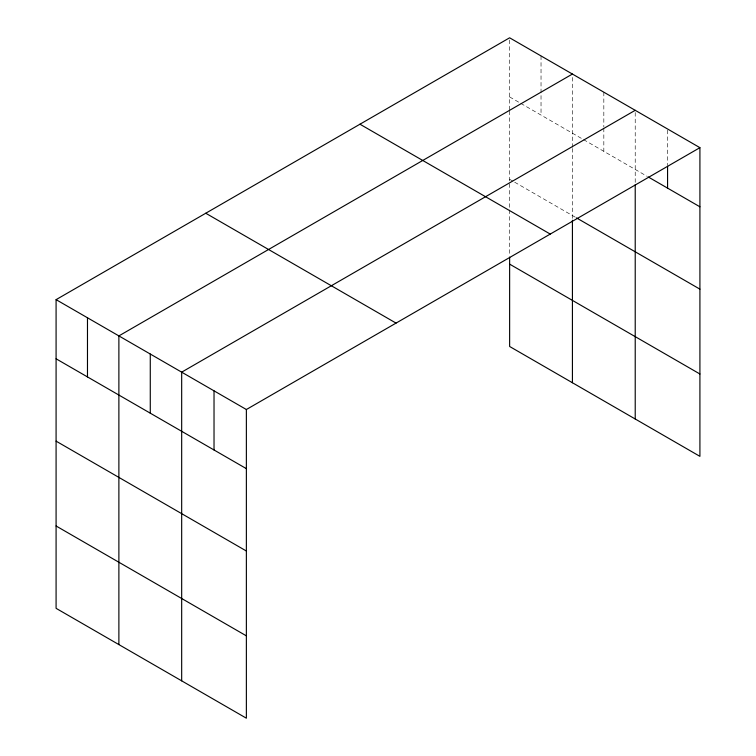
<?xml version="1.0" encoding="UTF-8"?>
<svg xmlns="http://www.w3.org/2000/svg" width="756" height="756" viewBox="0 0 756 756"><rect width="100%" height="100%" fill="white"/><g stroke="black" fill="none" stroke-linecap="round" stroke-linejoin="round"><path stroke-width="0.57" stroke-dasharray="3.78 2.83" d="M509.629 111.056L509.629 208.75M509.629 109.885L509.629 37.8M572.424 148.488L572.424 219.079M572.424 147.316L572.424 74.05M635.22 182.394L635.22 110.31M509.629 96.938L519.759 102.788M520.771 103.374L582.555 139.047M583.566 139.633L647.353 176.45M509.629 179.295L513.683 181.629M514.694 182.215L575.467 217.303M667.567 130.145L667.567 164.931M603.827 92.185L603.827 126.97M603.827 128.133L603.827 151.323M541.031 55.925L541.031 115.073M509.629 209.932L509.629 254.706"/><path stroke-width="1.13" d="M699.914 147.666L246.371 409.516L246.371 718.2L56.086 608.334L56.086 299.65L509.629 37.8L699.914 147.666L699.914 456.35L509.629 346.484L509.629 257.068M635.22 184.748L635.22 418.994M572.424 74.05L118.881 335.91L118.881 644.594M635.22 110.31L181.676 372.16L181.676 680.844M648.365 177.036L699.914 206.804M576.478 217.889L699.914 289.151M359.96 124.211L550.245 234.076M509.629 264.137L699.914 373.993M205.755 213.239L396.04 323.105M56.086 299.65L246.371 409.516M56.086 358.798L246.371 468.654M56.086 441.145L246.371 551.011M56.086 525.987L246.371 635.853M667.567 166.093L667.567 188.131M572.424 220.261L572.424 382.744M214.024 390.843L214.024 449.981M150.274 354.035L150.274 413.173M87.479 317.785L87.479 376.923"/></g></svg>
